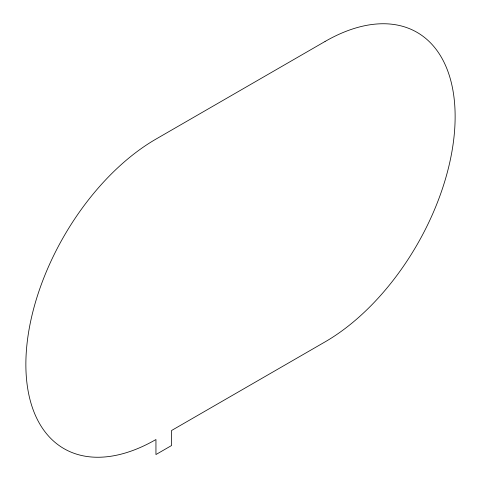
<?xml version="1.0" encoding="UTF-8"?>
<svg xmlns="http://www.w3.org/2000/svg" width="481" height="481" viewBox="0 0 481 481"><rect width="100%" height="100%" fill="white"/><g stroke="black" fill="none" stroke-linecap="round" stroke-linejoin="round"><path stroke-width="0.72" d="M325.054 41.474L155.946 139.111A183.964 106.211 -60 0 0 25.866 364.418A183.964 106.211 -60 0 0 155.946 439.526L155.946 454.545L171.555 445.532L171.555 430.513L325.054 341.889A183.964 106.211 -60 0 0 455.134 116.582A183.964 106.211 -60 0 0 325.054 41.474"/></g></svg>
